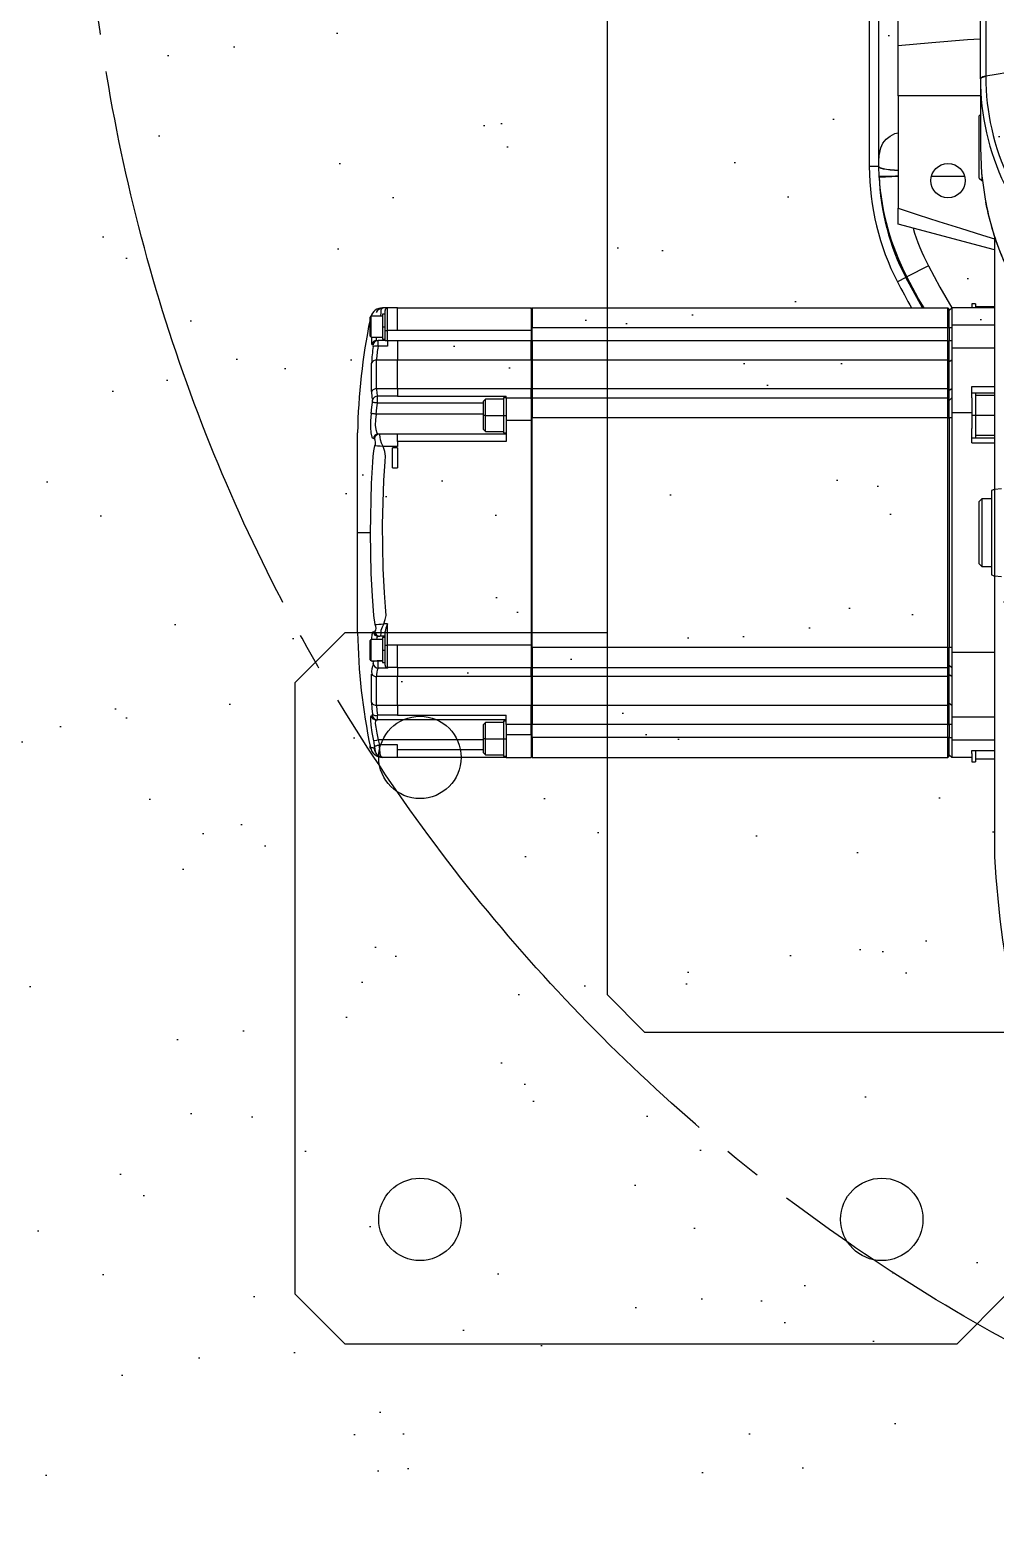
# Model space of a CAD drawing. Header units: millimetres. Extents: x -383313 to -161684, y -117025 to 99224.
# Drawn here: x -329485 to -329099, y 33270 to 33866 of the extents above; entities that cross this region are included whole.
import ezdxf

# ---------------------------------------------------------------- set-up
doc = ezdxf.new("R2010")
doc.units = ezdxf.units.MM
doc.header["$MEASUREMENT"] = 0
doc.linetypes.add('ESKD_shtrihpunktir', pattern=[18, 15, -1, 1, -1])
doc.layers.add('Робот', color=30, linetype='Continuous')

# ---------------------------------------------------------------- blocks, each defined once
blk = doc.blocks.new('ККМ-2.2.00.00.00 Пьедестал')
at = {"color": 140}
for p, q in [((500, -985), (500, -15)), ((605, -840), (625, -860)), ((625, -860), (625, -1105)), ((485, -1000), (500, -985)), ((-485, -1000), (485, -1000)), ((340, -1105), (340, -1000)), ((360, -1125), (340, -1105)), ((625, -1105), (605, -1125)), ((605, -1125), (360, -1125))]:
    blk.add_line(p, q, dxfattribs=at)
for centre in [(575, -890), (390, -1075), (575, -1075)]:
    blk.add_circle(centre, 16.5, dxfattribs=at)
blk = doc.blocks.new('Робот ABB IRB660_3.15 (сверху)')
at = {"layer": 'Робот', "color": 30}
for p, q in [((344.86, 317.28), (344.86, 429.8)), ((344.86, 317.28), (344.86, 429.52)), ((352.5, 390.5), (344.86, 390.5)), ((354, 391.7), (352.5, 391.7)), ((352.5, 387.25), (352.5, 391.7)), ((354, 388.37), (354, 391.7)), ((354, 390), (362, 390)), ((354, 388.37), (354, 387.18)), ((362, 383.07), (362, 390)), ((363, 389), (362, 390)), ((363, 389.5), (363.5, 390)), ((363, 389.5), (363, 382)), ((363.5, 390), (363.5, 382)), ((530, 390), (363.5, 390)), ((530, 382), (530, 390)), ((530.5, 389.5), (530, 390)), ((540.5, 390), (530.5, 390)), ((530.5, 381), (530.5, 390)), ((540.5, 389.38), (540.5, 390)), ((540.5, 390), (584, 390)), ((541.5, 389.5), (540.5, 389.5)), ((540.5, 382.5), (540.5, 389.38)), ((541.5, 382.5), (541.5, 389.5)), ((548.7, 389), (541.5, 389)), ((549.5, 388.2), (548.7, 389)), ((548.7, 389), (548.7, 382.5)), ((549.5, 388.2), (549.5, 382.5)), ((584, 390), (584, 387)), ((584, 390), (589.68, 390)), ((589.89, 390), (589.93, 390)), ((592.74, 388.17), (593.08, 387.26)), ((354, 387.25), (344.86, 387.25)), ((354, 387.18), (344.86, 387.18)), ((344.86, 383.07), (362, 383.07)), ((362, 373.87), (362, 383.07)), ((363, 382), (362, 382)), ((363, 376.84), (363, 382)), ((363, 382), (363.5, 382)), ((363.5, 382), (363.5, 376.84)), ((363.5, 382), (530, 382)), ((530, 382), (530, 376.84)), ((530.5, 382), (530, 382)), ((540.5, 381.8), (540.5, 382.5)), ((541.5, 382.5), (540.5, 382.5)), ((540.5, 381), (540.5, 381.8)), ((541.5, 375.5), (541.5, 382.5)), ((548.7, 382.5), (541.5, 382.5)), ((548.7, 382.5), (548.7, 376)), ((548.7, 382.5), (549.5, 382.5)), ((549.5, 387), (584, 387)), ((549.5, 383), (591.7, 383)), ((549.5, 382.5), (549.5, 376.8)), ((584, 387), (584, 385)), ((584, 385), (591.28, 385)), ((594.5, 386.75), (595, 386.25)), ((595, 386.25), (595, 385.33)), ((362, 376.84), (363, 376.84)), ((363, 376.84), (363, 368.77)), ((363.5, 376.84), (363, 376.84)), ((363.5, 376.84), (363.5, 369.15)), ((363.5, 376.84), (530, 376.84)), ((530, 369.15), (530, 376.84)), ((530.5, 376.84), (530, 376.84)), ((530.5, 381), (530.5, 376.84)), ((530.5, 381), (540.5, 381)), ((530.5, 376.84), (530.5, 369.15)), ((530.5, 376.84), (540.5, 376.84)), ((540.5, 376.84), (540.5, 381)), ((540.5, 376.84), (540.5, 373.12)), ((541.5, 376), (548.7, 376)), ((548.7, 376), (549.5, 376.8)), ((344.86, 373.87), (362, 373.87)), ((362, 348), (362, 373.87)), ((540.5, 375.5), (541.5, 375.5)), ((540.5, 375), (592.04, 375)), ((584, 373.12), (540.5, 373.12)), ((584, 369.15), (584, 373.12)), ((584, 373.12), (592.04, 373.12)), ((592.59, 375), (592.04, 375)), ((362, 369.15), (363, 368.39)), ((363.5, 369.15), (363, 368.77)), ((363, 368.77), (363, 357.28)), ((363.5, 369.15), (363.5, 357.6)), ((363.5, 369.15), (530, 369.15)), ((530, 357.6), (530, 369.15)), ((530, 369.15), (530.5, 368.77)), ((530.5, 357.6), (530.5, 369.15)), ((530.5, 369.15), (584, 369.15)), ((584, 369.15), (584, 357.6)), ((584, 369.15), (592.39, 369.15)), ((592.39, 369.15), (592.39, 357.6)), ((594.35, 367.94), (594.35, 356.59)), ((362, 357.6), (363, 356.96)), ((363, 353), (362, 354)), ((363, 357.28), (363.5, 357.6)), ((363, 357.28), (363, 353.5)), ((363, 353.5), (363.5, 354)), ((363, 353.5), (363, 346)), ((363.5, 357.6), (363.5, 354)), ((363.5, 357.6), (530, 357.6)), ((363.5, 354), (363.5, 346)), ((530, 354), (363.5, 354)), ((530, 354), (530, 357.6)), ((530.5, 357.28), (530, 357.6)), ((530, 346), (530, 354)), ((530.5, 353.5), (530, 354)), ((530.5, 357.6), (530.5, 354)), ((530.5, 357.6), (584, 357.6)), ((584, 354), (530.5, 354)), ((530.5, 345), (530.5, 354)), ((584, 354), (584, 357.6)), ((584, 357.6), (592.39, 357.6)), ((584, 354), (588, 354)), ((584, 354), (584, 345)), ((588, 354.24), (591.77, 354.24)), ((588, 354), (588, 354.24)), ((588, 354), (588, 345)), ((589, 353), (589, 353.01)), ((589, 353), (589, 345)), ((590, 352), (589, 352)), ((590, 347), (590, 352)), ((344.86, 348), (362, 348)), ((362, 346), (362, 348)), ((362, 254), (362, 346)), ((362, 346), (363, 346)), ((363, 254), (363, 346)), ((363.5, 346), (363, 346)), ((363.5, 346), (363.5, 254)), ((363.5, 346), (530, 346)), ((530, 346), (530, 254)), ((530, 346), (530.5, 346)), ((590, 347), (589, 347)), ((590, 351.31), (591.75, 351.31)), ((594.5, 351.25), (590, 351.25)), ((590, 342), (590, 347)), ((591.76, 351.25), (591.75, 351.31)), ((593.74, 351.25), (593.7, 351.57)), ((594.5, 351.25), (594.5, 342.75)), ((594.5, 351.25), (595, 350.75)), ((595, 350.75), (595, 343.25)), ((530.5, 255), (530.5, 345)), ((530.5, 345), (584, 345)), ((584, 345), (588, 345)), ((588, 345), (588, 336.5)), ((589, 345), (588, 345)), ((589, 345), (589, 339.5)), ((589, 342), (590, 342)), ((589, 341.5), (591.08, 341.5)), ((590, 342.75), (594.5, 342.75)), ((591.72, 341.5), (591.08, 341.5)), ((595, 343.25), (594.5, 342.75)), ((588, 336.5), (589.49, 336.5)), ((600, 340), (600, 300)), ((344.81, 317.28), (342.02, 317.58)), ((344.81, 282.72), (344.81, 317.28)), ((346, 283.1), (346, 316.9)), ((350, 313.5), (346, 313.5)), ((351, 312.5), (350, 313.5)), ((350, 286.5), (350, 313.5)), ((351, 312.5), (351, 287.5)), ((594.86, 300), (600, 300)), ((600, 300), (600, 260)), ((346, 286.5), (350, 286.5)), ((350, 286.5), (351, 287.5)), ((342.03, 282.42), (344.81, 282.72)), ((344.86, 181.27), (344.86, 282.72)), ((344.86, 181.17), (344.86, 282.72)), ((586, 274), (584, 274)), ((584, 266), (584, 274)), ((586, 274), (586, 266)), ((354, 264), (344.86, 264)), ((354, 264), (354, 258.33)), ((540.5, 255), (540.5, 263.5)), ((540.5, 263.5), (584, 263.5)), ((584, 266), (586, 266)), ((584, 263.5), (584, 265.5)), ((584, 265.5), (589.68, 265.5)), ((584, 263.5), (584, 260.5)), ((354, 262), (344.86, 262)), ((352.5, 261), (344.86, 261)), ((352.5, 253), (352.5, 262)), ((354, 253), (354, 258.33)), ((540.5, 260.5), (584, 260.5)), ((541.5, 260), (540.5, 260)), ((541.5, 253), (541.5, 260)), ((548.7, 259.5), (541.5, 259.5)), ((549.5, 258.7), (548.7, 259.5)), ((548.7, 259.5), (548.7, 253)), ((549.5, 258.7), (549.5, 253)), ((584, 260.5), (591.28, 260.5)), ((591.28, 260.5), (591.7, 260.5)), ((344.86, 253), (352.5, 253)), ((352.5, 244), (352.5, 253)), ((352.5, 253), (354, 253)), ((354, 245.92), (354, 253)), ((354, 252), (362, 252)), ((362, 252), (362, 254)), ((362, 254), (363, 254)), ((362, 226.13), (362, 252)), ((363, 254), (363, 246.5)), ((363.5, 254), (363, 254)), ((363.5, 254), (363.5, 246)), ((363.5, 254), (530, 254)), ((530, 246), (530, 254)), ((530.5, 254), (530, 254)), ((530.5, 246), (530.5, 255)), ((530.5, 255), (540.5, 255)), ((540.5, 251.72), (540.5, 255)), ((541.5, 253), (540.5, 253)), ((540.5, 246), (540.5, 251.72)), ((541.5, 246), (541.5, 253)), ((548.7, 253), (541.5, 253)), ((548.7, 253), (548.7, 246.5)), ((548.7, 253), (549.5, 253)), ((549.5, 253), (549.5, 247.3)), ((549.5, 252.5), (592.59, 252.5)), ((344.86, 245), (352.5, 245)), ((354, 245.92), (354, 241.48)), ((363, 247), (362, 246)), ((363, 246.5), (363.5, 246)), ((363, 246.5), (363, 242.72)), ((530, 246), (363.5, 246)), ((363.5, 246), (363.5, 242.4)), ((530.5, 246.5), (530, 246)), ((530, 242.4), (530, 246)), ((540.5, 246), (530.5, 246)), ((530.5, 246), (530.5, 242.4)), ((540.5, 246), (541.5, 246)), ((540.5, 246), (540.5, 245.28)), ((584, 245.28), (540.5, 245.28)), ((541.5, 246.5), (548.7, 246.5)), ((548.7, 246.5), (549.5, 247.3)), ((549.5, 248.07), (592.04, 248.07)), ((584, 242.4), (584, 245.28)), ((584, 245.28), (592.04, 245.28)), ((354, 244), (344.86, 244)), ((354, 241.48), (344.86, 241.48)), ((362, 242.4), (363, 243.04)), ((363, 242.72), (363, 231.23)), ((363, 242.72), (363.5, 242.4)), ((363.5, 242.4), (363.5, 230.85)), ((363.5, 242.4), (530, 242.4)), ((530, 242.4), (530.5, 242.72)), ((530, 230.85), (530, 242.4)), ((530.5, 230.85), (530.5, 242.4)), ((530.5, 242.4), (584, 242.4)), ((584, 242.4), (592.39, 242.4)), ((584, 242.4), (584, 230.85)), ((592.39, 242.4), (592.39, 230.85)), ((594.35, 243.41), (594.35, 232.06)), ((362, 230.85), (363, 231.61)), ((363, 231.23), (363, 223.16)), ((363, 231.23), (363.5, 230.85)), ((363.5, 230.85), (363.5, 223.16)), ((363.5, 230.85), (530, 230.85)), ((530.5, 231.23), (530, 230.85)), ((530, 223.16), (530, 230.85)), ((530.5, 230.85), (530.5, 223.16)), ((530.5, 230.85), (584, 230.85)), ((584, 230.85), (592.39, 230.85)), ((584, 223.16), (584, 230.85)), ((344.86, 226.13), (362, 226.13)), ((362, 216.93), (362, 226.13)), ((362, 223.16), (363, 223.16)), ((363, 218), (363, 223.16)), ((363.5, 223.16), (363, 223.16)), ((363.5, 223.16), (363.5, 218)), ((363.5, 223.16), (530, 223.16)), ((530, 223.16), (530, 218)), ((530.5, 223.16), (530, 223.16)), ((530.5, 219), (530.5, 223.16)), ((530.5, 223.16), (584, 223.16)), ((584, 223.16), (588, 223.16)), ((588, 223.16), (588, 225.35)), ((588, 225.35), (591.77, 225.35)), ((588, 223.16), (589, 223.16)), ((588, 223.16), (588, 219)), ((589, 223.16), (589, 219)), ((589, 223), (591.75, 223)), ((590, 222.5), (589, 222.5)), ((590, 217.5), (590, 222.5)), ((594.5, 221.75), (590, 221.75)), ((592.34, 223), (591.75, 223)), ((594.5, 221.75), (594.5, 213.25)), ((594.5, 221.75), (595, 221.25)), ((595, 221.25), (595, 213.75)), ((344.86, 216.93), (362, 216.93)), ((362, 218), (363, 218)), ((362, 210), (362, 216.93)), ((363, 218), (363, 210.5)), ((363, 218), (363.5, 218)), ((363.5, 218), (363.5, 210)), ((363.5, 218), (530, 218)), ((530, 210), (530, 218)), ((530, 218), (530.5, 218)), ((530.5, 210), (530.5, 219)), ((530.5, 219), (584, 219)), ((584, 219), (584, 210)), ((584, 219), (588, 219)), ((589, 219), (588, 219)), ((588, 219), (588, 210)), ((589, 219), (589, 211)), ((590, 217.5), (589, 217.5)), ((590, 212.5), (590, 217.5)), ((344.86, 210), (362, 210)), ((344.86, 209.5), (352.5, 209.5)), ((352.5, 208.3), (352.5, 210)), ((354, 208.3), (354, 210)), ((363, 211), (362, 210)), ((363, 210.5), (363.5, 210)), ((530, 210), (363.5, 210)), ((373.67, 210), (380.42, 197.82)), ((530.5, 210.5), (530, 210)), ((584, 210), (530.5, 210)), ((584, 210), (588, 210)), ((588, 210), (589.49, 210)), ((589, 212.5), (590, 212.5)), ((589.49, 210), (589.89, 210)), ((590, 213.25), (594.5, 213.25)), ((595, 213.75), (594.5, 213.25)), ((352.5, 208.3), (354, 208.3)), ((371.35, 193.1), (379.93, 197.56)), ((379.93, 197.56), (380.42, 197.82)), ((380.42, 197.82), (383.72, 199.53)), ((344.86, 186.77), (383.5, 176.42)), ((383.5, 176.42), (383.5, 170.02)), ((383.5, 125), (383.5, 170.02)), ((350, 158.98), (349.66, 158.98)), ((351, 157.98), (350, 158.98)), ((350, 156.48), (350, 158.98)), ((351, 157.98), (351, 132.98)), ((356.82, 157.28), (370.18, 157.28)), ((383.5, 157.39), (391.1, 157.74)), ((391.1, 157.74), (391.12, 157.17)), ((391.12, 157.17), (391.18, 153.53)), ((391.18, 153.53), (391.18, 153.4)), ((391.18, 153.53), (391.18, 153.4)), ((391.18, 153.4), (395, 153.4)), ((395, -82.36), (395, 153.4)), ((350.5, 118.2), (350.5, 145.88)), ((350.5, 132.48), (351, 132.98)), ((350.5, 125), (383.5, 125)), ((383.5, 125), (383.5, 105)), ((348.35, 117.21), (348.35, 117.28)), ((350.5, 118.2), (350.5, 118.18)), ((350.5, 118.18), (350.5, -72.99)), ((383.5, 105), (383.5, -67.23))]:
    blk.add_line(p, q, dxfattribs=at)
at = {"layer": 'Робот', "color": 30, "flags": 128}
for points in [[(589.68, 390), (590.38, 389.8), (590.84, 389.21), (590.91, 388.23), (591.07, 386.71), (591.28, 385)], [(593.08, 387.26), (592.84, 387.94), (592.8, 388.02), (592.79, 387.96), (592.83, 387.59), (592.99, 386.59), (593.22, 385.42)], [(593.22, 385.42), (593.15, 385.41), (593.02, 385.38), (592.83, 385.34), (592.59, 385.29), (592.3, 385.22), (591.98, 385.15), (591.63, 385.08), (591.28, 385)], [(591.7, 383), (592.47, 383.16), (593.15, 383.3), (593.5, 383.38), (593.65, 383.41)], [(592.59, 375), (592.84, 375.34), (592.89, 376.35), (592.74, 377.93), (592.33, 380.33), (591.7, 383)], [(594.8, 386.02), (594.85, 386.01), (594.31, 386.03), (593.82, 386.05), (593.67, 386.06), (593.43, 386.45), (593.08, 387.26)], [(594.54, 373.35), (594.79, 373.78), (594.85, 375.04), (594.7, 377.03), (594.28, 380.04), (593.65, 383.41)], [(592.39, 369.15), (592.28, 371.2), (592.04, 373.12)], [(594.54, 373.35), (594.24, 373.35), (593.99, 373.36)], [(594.35, 367.94), (594.23, 370.42), (593.99, 372.73)], [(591.75, 351.31), (592.09, 351.36), (592.42, 351.4), (592.74, 351.44), (593.02, 351.48), (593.26, 351.51), (593.46, 351.54), (593.61, 351.55), (593.7, 351.57)], [(589.49, 336.5), (590.19, 337.89), (590.65, 339.2), (590.72, 340.32), (590.87, 341.2), (591.08, 341.5)], [(591.72, 341.5), (592.25, 341.96), (592.41, 342.75)], [(593.67, 339.69), (594.05, 339.98), (594.33, 340.84), (594.48, 342.21), (594.48, 342.83)], [(588, 336.5), (588.72, 338.22), (589, 339.5)], [(589.49, 336.5), (588.94, 334.82), (588.6, 333.12), (588.73, 331.38), (588.87, 329.63), (589.24, 324.13), (589.71, 314.3), (589.95, 296.72), (589.43, 279.15), (588.95, 271.43), (588.8, 269.41), (589.03, 267.44), (589.68, 265.5)], [(592.9, 336.82), (592.39, 336.78), (591.44, 336.68), (590.48, 336.59), (589.49, 336.5)], [(592.9, 336.82), (593.49, 333.21), (593.79, 329.34), (594.06, 325.47), (594.53, 316.33), (594.86, 300)], [(593.67, 339.69), (593.45, 339.7), (593.31, 339.7), (593.17, 339.7), (593.02, 339.7)], [(594.86, 300), (594.39, 280.35), (593.87, 271.72), (593.7, 269.46), (593.46, 267.27), (593.08, 265.2)], [(589.68, 265.5), (590.94, 265.39), (592.08, 265.29), (592.73, 265.23), (593.08, 265.2)], [(589.68, 265.5), (590.38, 264.11), (590.84, 262.81), (590.91, 261.68), (591.07, 260.8), (591.28, 260.5)], [(592.59, 252.5), (592.84, 254.82), (592.89, 256.95), (592.74, 258.69), (592.33, 260.04), (591.7, 260.5)], [(593.22, 262.31), (593.37, 262.31), (593.46, 262.31), (593.56, 262.31), (593.65, 262.32)], [(594.54, 252.27), (594.79, 255.19), (594.85, 257.86), (594.7, 260.05), (594.28, 261.74), (593.65, 262.32)], [(592.59, 252.5), (592.29, 250.02), (592.04, 248.07)], [(592.59, 252.5), (592.93, 252.46), (593.27, 252.42), (593.58, 252.38), (593.86, 252.35), (594.11, 252.32), (594.31, 252.3), (594.45, 252.28), (594.54, 252.27)], [(594.54, 252.27), (594.24, 249.77), (593.99, 247.81)], [(592.04, 248.07), (592.39, 248.02), (592.72, 247.98), (593.03, 247.94), (593.31, 247.9), (593.56, 247.87), (593.76, 247.84), (593.9, 247.82), (593.99, 247.81)], [(592.39, 242.4), (592.28, 244.26), (592.04, 245.28)], [(594.35, 243.41), (594.23, 245.65), (593.99, 246.88)], [(592.51, 221.75), (592.52, 221.84), (592.53, 222.7), (592.34, 223)], [(594.29, 224.64), (593.97, 224.63), (593.7, 224.63)], [(594.35, 221.75), (594.48, 223), (594.48, 224.22), (594.29, 224.64)], [(371.35, 193.1), (366.75, 201.68), (361.91, 209.96)], [(373.1, 210), (375.24, 206.35), (379.93, 197.56)], [(589.49, 210), (590.19, 210.2), (590.65, 210.79), (590.72, 211.77), (590.86, 213.25)], [(383.5, 170.02), (375.43, 172.63), (367.11, 175.3), (358.54, 178.01), (349.73, 180.78), (344.86, 182.3)], [(350.5, 145.88), (350.04, 156.15), (348.65, 166.42), (348.35, 167.72)], [(383.5, 154.97), (384.9, 154.89), (386.59, 154.75), (388.08, 154.57), (389.33, 154.34), (390.28, 154.09), (390.91, 153.81), (391.18, 153.53)], [(383.5, 154.89), (384.9, 154.81), (386.59, 154.66), (388.08, 154.47), (389.32, 154.24), (390.28, 153.98), (390.9, 153.69), (391.18, 153.4)], [(391.18, 153.4), (391.18, 153.4), (391.13, 151.14), (391, 148.98), (390.4, 145.86), (389.56, 143.96), (388.25, 142.33), (386.7, 141.14), (384.74, 140.18), (383.5, 139.79)], [(391.18, 153.4), (391.14, 142.12), (391.13, 130.13), (391.14, 117.41), (391.17, 106.57), (391.21, 97.54), (391.26, 87.57), (391.32, 76.68), (391.37, 67.17), (391.44, 55.92), (391.51, 44.69), (391.57, 32.93), (391.62, 21.01), (391.64, 10.04), (391.65, 0)], [(339.47, 115.7), (344.13, 116.43), (348.35, 117.21)], [(350.5, 118.18), (349.95, 117.67), (348.35, 117.21)], [(348.35, -75.71), (348.35, -11.08), (348.35, 53.07), (348.35, 64.34), (348.35, 117.21)], [(350.64, 102.28), (355.72, 102.67), (369.99, 103.82), (383.5, 105)]]:
    blk.add_lwpolyline(points, dxfattribs=at)
at = {"layer": 'Робот'}
for radius in [3150, 1054]:
    blk.add_circle((0, 0), radius, dxfattribs=at)
at = {"layer": 'Робот', "color": 30, "linetype": 'ESKD_shtrihpunktir', "ltscale": 15}
blk.add_circle((0, 0), 710, dxfattribs=at)
at = {"layer": 'Робот', "color": 30}
blk.add_circle((363.5, 159), 6.9, dxfattribs=at)
for centre, radius, start, end in [((-54.54, 407.78), 400, 3.15482, 12.71897), ((339.86, 429.52), 5, 0, 3.15482), ((589.96, 385), 5, 11.69027, 90.01225), ((590.03, 386.93), 2.99, 24.28356, 87.86397), ((327.57, 327.48), 269.9, 11.8705, 12.30469), ((334.17, 328.87), 265.15, 11.87094, 12.31626), ((350.04, 335.37), 250, 1.06229, 11.69172), ((602.17, 374.02), 10.18, 174.46156, 185.0825), ((592.04, 373.01), 1.99, 9.97271, 89.81784), ((592.62, 370.95), 2.25, 52.37732, 104.96989), ((592.58, 373.01), 1.99, 9.83643, 89.85298), ((595.1, 373.03), 1.15, 163.44661, 195.18096), ((592.54, 367.21), 1.95, 22.17721, 94.27392), ((587.61, 352.91), 1.38, 21.85867, 73.62393), ((588, 353), 1, 0, 90), ((608.98, 352.66), 17.28, 174.75669, 184.47483), ((586.05, 357.04), 6.37, 333.94672, 5.05668), ((591.7, 352.19), 2.05, 10.05855, 87.94978), ((592.6, 355.61), 2, 29.40508, 96.01452), ((595.61, 352.02), 1.96, 164.34036, 193.34712), ((585.42, 355.9), 8.95, 337.96306, 4.4019), ((591.06, 339.53), 1.97, 4.93788, 89.41008), ((591.7, 339.53), 1.97, 4.91469, 89.47143), ((595.57, 338.15), 2.98, 148.69625, 206.35831), ((344.5, 314.3), 3, 60, 84), ((344.5, 285.7), 3, 276, 300), ((595.79, 263.88), 3.01, 154.09715, 211.34937), ((591.26, 262.47), 1.97, 270.58771, 355.36695), ((591.69, 262.47), 1.97, 270.46908, 355.45686), ((350.04, 264.63), 250, 348.47228, 358.93771), ((615.46, 246.61), 23.46, 176.44326, 183.24831), ((591.97, 247.35), 2.07, 271.71661, 346.91732), ((596.58, 247.33), 2.63, 169.32053, 189.75124), ((592.6, 244.39), 2, 263.98544, 330.59492), ((561.65, 231.54), 30.75, 348.38004, 358.70915), ((592.54, 232.79), 1.95, 265.72604, 337.82279), ((550.12, 232.89), 44.24, 350.27874, 358.92575), ((605.67, 224.06), 13.96, 174.70161, 184.33904), ((591.74, 224.99), 1.99, 270.17949, 349.6451), ((592.63, 228.5), 3.27, 254.74544, 289.43485), ((592.33, 224.99), 1.99, 270.16282, 349.76656), ((595.24, 224.99), 1.58, 164.12229, 192.99228), ((0, 0), 432.5, 27.47428, 29.04846), ((588, 211), 1, 270, 0), ((589.84, 213.07), 2.98, 272.11995, 335.19498), ((590.04, 214.84), 4.84, 269.03047, 342.94086), ((293.73, 151.92), 97.54, 3.41911, 27.90058), ((295.77, 153.8), 95.41, 2.02641, 27.47423), ((295, 153.4), 100, 0, 27.47428), ((240.12, 147.37), 110.13, 10.64678, 23.79689), ((295.48, 153.46), 85.59, 16.68471, 27.58676), ((241, 147.29), 109.33, 10.71377, 23.26128), ((252.55, 117.2), 95.8, 0.04308, 25.49619), ((252.76, 118.17), 97.74, 0.01368, 25.62683), ((388.53, 69.95), 87.26, 88.29674, 93.30538), ((348.49, 119.92), 2.65, 266.96843, 319.39871)]:
    blk.add_arc(centre, radius, start, end, dxfattribs=at)
blk = doc.blocks.new('A$C0e877309')
h = blk.add_hatch()
h.set_pattern_fill('AR-SAND', color=256, scale=2)
h.set_pattern_definition([(37.5, (-2480.5, -1360.185), (-3.2, 97.8826), [0, -77.216, 0, -86.36, 0, -82.55]), (7.5, (-2480.5, -1360.19), (89.9047, 143.365), [0, -41.656, 0, -69.596, 0, -26.67]), (327.5, (-2542.98, -1360.185), (158.1985, 0.2874), [0, -25.4, 0, -91.44, 0, -119.38]), (317.5, (-2542.98, -1360.19), (152.7113, 44.586), [0, -12.7, 0, -59.944, 0, -68.58])])
h.paths.add_polyline_path([(-975.05, 987.36), (-975.05, -1012.64), (1024.95, -1012.64), (1024.95, 987.36)])

msp = doc.modelspace()

# ---------------------------------------------------------------- block references
at = {"ltscale": 100}
msp.add_blockref('A$C0e877309', (-328691.07698, 33898.72651), dxfattribs=at)
at = {"rotation": 270}
msp.add_blockref('ККМ-2.2.00.00.00 Пьедестал', (-328254.07832, 33964.72825), dxfattribs=at)
at = {"layer": 'Робот', "rotation": 180}
msp.add_blockref('Робот ABB IRB660_3.15 (сверху)', (-328754.07698, 33964.72651), dxfattribs=at)

doc.saveas('drawing.dxf')
